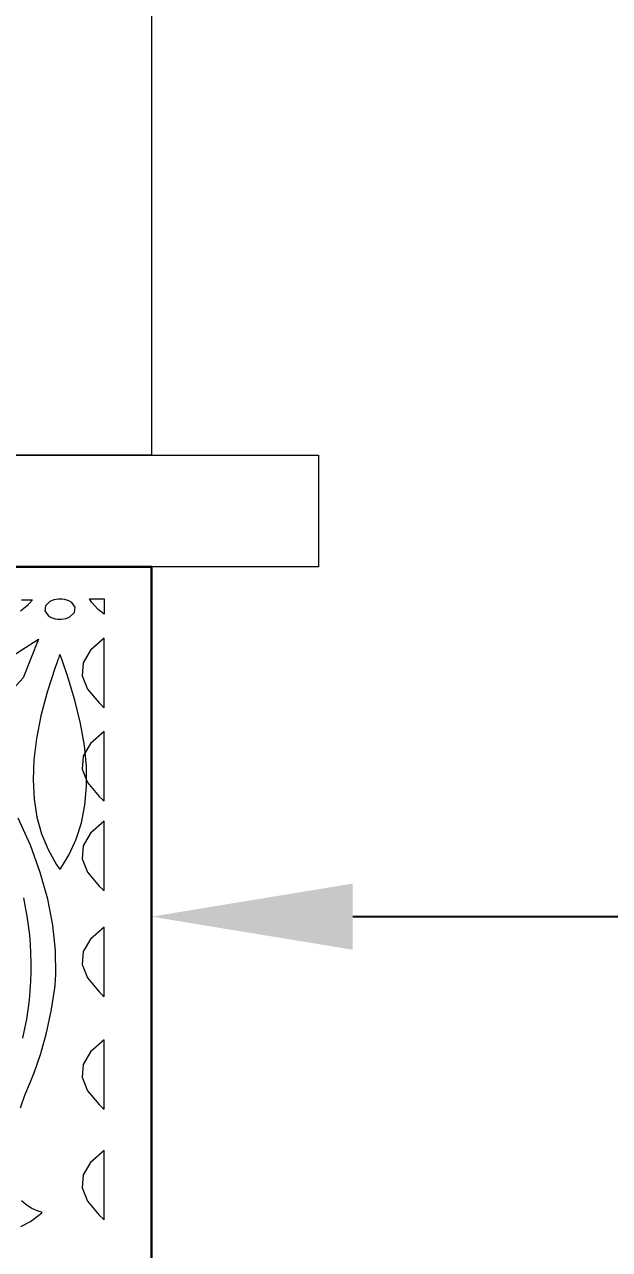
# Model space of a CAD drawing. Header units: inches. Extents: x 249 to 1192, y -18 to 440.
# Drawn here: x 720.543 to 721.066, y 265.274 to 266.37 of the extents above; entities that cross this region are included whole.
import ezdxf
from ezdxf import colors
from ezdxf.entities.mleader import LeaderData, LeaderLine
from ezdxf.math import Vec2, Vec3

# ---------------------------------------------------------------- set-up
doc = ezdxf.new("R2010")
doc.units = ezdxf.units.IN
doc.header["$MEASUREMENT"] = 0
for name, color, linetype, lineweight in [('KACA', 141, 'Continuous', 30), ('KUSEN', 16, 'Continuous', 15), ('TEXT (KETERANGAN)', 7, 'Continuous', 25)]:
    doc.layers.add(name, color=color, linetype=linetype, lineweight=lineweight)
doc.styles.get("Standard").update_dxf_attribs({"font": 'arial.ttf'})

# ---------------------------------------------------------------- blocks, each defined once
blk = doc.blocks.new('GORGA')
blk.add_lwpolyline([(366.5922, 151.1909), (367.5922, 151.1909), (367.5922, 149.1909), (366.5922, 149.1909)], close=True)
blk.add_lwpolyline([(366.5922, 151.1909), (367.5922, 151.1909), (367.5922, 149.1909), (366.5922, 149.1909)], close=True)
at = {"lineweight": 9}
for points in [[(366.7088, 150.601), (366.7003, 150.6054), (366.6915, 150.6119), (366.6903, 150.6129), (366.6898, 150.6134), (366.6903, 150.6136), (366.6934, 150.6146), (366.6991, 150.6171), (366.7041, 150.6202), (366.7083, 150.6239)], [(366.7093, 150.7069), (366.7052, 150.7183), (366.7004, 150.7303), (366.6979, 150.7363), (366.697, 150.7383), (366.6911, 150.7556), (366.686, 150.774), (366.6818, 150.7934), (366.6785, 150.814), (366.6782, 150.8166), (366.6775, 150.8263), (366.6778, 150.8478), (366.6802, 150.8703), (366.6848, 150.8936), (366.6915, 150.9176), (366.7003, 150.9419), (366.7112, 150.9662)], [(366.7088, 150.601), (366.7003, 150.6054), (366.6915, 150.6119), (366.6903, 150.6129), (366.6898, 150.6134), (366.6903, 150.6136), (366.6934, 150.6146), (366.6991, 150.6171), (366.7041, 150.6202), (366.7083, 150.6239)], [(366.7093, 150.7069), (366.7052, 150.7183), (366.7004, 150.7303), (366.6979, 150.7363), (366.697, 150.7383), (366.6911, 150.7556), (366.686, 150.774), (366.6818, 150.7934), (366.6785, 150.814), (366.6782, 150.8166), (366.6775, 150.8263), (366.6778, 150.8478), (366.6802, 150.8703), (366.6848, 150.8936), (366.6915, 150.9176), (366.7003, 150.9419), (366.7112, 150.9662)], [(366.7066, 150.8948), (366.7049, 150.8866), (366.7035, 150.8783), (366.7023, 150.87), (366.7013, 150.8617), (366.7006, 150.8534), (366.7002, 150.8451), (366.6999, 150.8368), (366.7, 150.8284), (366.7003, 150.8201), (366.7008, 150.8117), (366.7016, 150.8033), (366.7026, 150.7948), (366.7039, 150.7864), (366.7055, 150.7779), (366.7073, 150.7694)], [(366.7066, 150.8948), (366.7049, 150.8866), (366.7035, 150.8783), (366.7023, 150.87), (366.7013, 150.8617), (366.7006, 150.8534), (366.7002, 150.8451), (366.6999, 150.8368), (366.7, 150.8284), (366.7003, 150.8201), (366.7008, 150.8117), (366.7016, 150.8033), (366.7026, 150.7948), (366.7039, 150.7864), (366.7055, 150.7779), (366.7073, 150.7694)], [(366.7082, 151.1613), (366.7029, 151.1613), (366.6996, 151.1613), (366.6985, 151.1613), (366.6985, 151.1613), (366.7033, 151.156), (366.7091, 151.1512)], [(366.7082, 151.1613), (366.7029, 151.1613), (366.6996, 151.1613), (366.6985, 151.1613), (366.6985, 151.1613), (366.7033, 151.156), (366.7091, 151.1512)]]:
    blk.add_lwpolyline(points, dxfattribs=at)
for points in [[(366.6343, 151.1624), (366.6343, 151.1564), (366.6343, 151.1484), (366.6397, 151.1528), (366.6456, 151.1593), (366.6475, 151.1624), (366.6444, 151.1624), (366.64, 151.1624), (366.636, 151.1624)], [(366.6343, 151.1624), (366.6343, 151.1564), (366.6343, 151.1484), (366.6397, 151.1528), (366.6456, 151.1593), (366.6475, 151.1624), (366.6444, 151.1624), (366.64, 151.1624), (366.636, 151.1624)], [(366.6753, 151.1621), (366.6795, 151.1614), (366.6829, 151.16), (366.6869, 151.1561), (366.6875, 151.1515), (366.6846, 151.1473), (366.6818, 151.1457), (366.6782, 151.1445), (366.676, 151.1442), (366.6753, 151.1441), (366.6753, 151.1441), (366.6752, 151.1441), (366.6746, 151.1441), (366.6727, 151.144), (366.6684, 151.1448), (366.6651, 151.1461), (366.661, 151.15), (366.6604, 151.1547), (366.6633, 151.1589), (366.6661, 151.1605), (366.6697, 151.1617), (366.6719, 151.162), (366.6727, 151.1621), (366.6727, 151.1621), (366.6727, 151.1621), (366.6731, 151.1621), (366.6753, 151.1621)], [(366.6753, 151.1621), (366.6795, 151.1614), (366.6829, 151.16), (366.6869, 151.1561), (366.6875, 151.1515), (366.6846, 151.1473), (366.6818, 151.1457), (366.6782, 151.1445), (366.676, 151.1442), (366.6753, 151.1441), (366.6753, 151.1441), (366.6752, 151.1441), (366.6746, 151.1441), (366.6727, 151.144), (366.6684, 151.1448), (366.6651, 151.1461), (366.661, 151.15), (366.6604, 151.1547), (366.6633, 151.1589), (366.6661, 151.1605), (366.6697, 151.1617), (366.6719, 151.162), (366.6727, 151.1621), (366.6727, 151.1621), (366.6727, 151.1621), (366.6731, 151.1621), (366.6753, 151.1621)], [(366.6343, 151.1271), (366.6465, 151.1163), (366.6531, 151.1051), (366.654, 151.0935), (366.6493, 151.0816), (366.639, 151.0692), (366.6355, 151.066), (366.6343, 151.065), (366.6343, 151.0656), (366.6343, 151.0746), (366.6343, 151.1074), (366.6343, 151.1213), (366.6343, 151.1271)], [(366.6343, 151.1271), (366.6465, 151.1163), (366.6531, 151.1051), (366.654, 151.0935), (366.6493, 151.0816), (366.639, 151.0692), (366.6355, 151.066), (366.6343, 151.065), (366.6343, 151.0656), (366.6343, 151.0746), (366.6343, 151.1074), (366.6343, 151.1213), (366.6343, 151.1271)], [(366.693, 151.1261), (366.7069, 151.0915), (366.7286, 151.068), (366.7425, 151.0605), (366.7474, 151.06), (366.7469, 151.0641), (366.7428, 151.0795), (366.7246, 151.1058), (366.693, 151.1261)], [(366.693, 151.1261), (366.7069, 151.0915), (366.7286, 151.068), (366.7425, 151.0605), (366.7474, 151.06), (366.7469, 151.0641), (366.7428, 151.0795), (366.7246, 151.1058), (366.693, 151.1261)], [(366.674, 151.1125), (366.6741, 151.1122), (366.6745, 151.1112), (366.6753, 151.109), (366.6755, 151.1084), (366.6755, 151.1084), (366.6755, 151.1084), (366.6755, 151.1084), (366.6757, 151.1079), (366.6762, 151.1065), (366.6783, 151.1008), (366.6854, 151.0787), (366.6909, 151.0575), (366.6949, 151.0374), (366.6972, 151.0183), (366.6979, 151.0003), (366.697, 150.9832), (366.6945, 150.9671), (366.6903, 150.9521), (366.6846, 150.9381), (366.6773, 150.925), (366.6752, 150.9219), (366.6746, 150.9212), (366.6744, 150.9209), (366.6744, 150.9209), (366.6744, 150.9209), (366.6743, 150.9209), (366.6735, 150.9209), (366.6656, 150.9336), (366.6593, 150.9473), (366.6547, 150.962), (366.6516, 150.9777), (366.6502, 150.9945), (366.6503, 151.0122), (366.6521, 151.031), (366.6555, 151.0507), (366.6605, 151.0715), (366.6671, 151.0933), (366.671, 151.1046), (366.6721, 151.1074), (366.6723, 151.1082), (366.6724, 151.1084), (366.6724, 151.1084), (366.6724, 151.1084), (366.6724, 151.1084), (366.6726, 151.109), (366.6735, 151.1112), (366.6738, 151.1122), (366.674, 151.1125)], [(366.674, 151.1125), (366.6741, 151.1122), (366.6745, 151.1112), (366.6753, 151.109), (366.6755, 151.1084), (366.6755, 151.1084), (366.6755, 151.1084), (366.6755, 151.1084), (366.6757, 151.1079), (366.6762, 151.1065), (366.6783, 151.1008), (366.6854, 151.0787), (366.6909, 151.0575), (366.6949, 151.0374), (366.6972, 151.0183), (366.6979, 151.0003), (366.697, 150.9832), (366.6945, 150.9671), (366.6903, 150.9521), (366.6846, 150.9381), (366.6773, 150.925), (366.6752, 150.9219), (366.6746, 150.9212), (366.6744, 150.9209), (366.6744, 150.9209), (366.6744, 150.9209), (366.6743, 150.9209), (366.6735, 150.9209), (366.6656, 150.9336), (366.6593, 150.9473), (366.6547, 150.962), (366.6516, 150.9777), (366.6502, 150.9945), (366.6503, 151.0122), (366.6521, 151.031), (366.6555, 151.0507), (366.6605, 151.0715), (366.6671, 151.0933), (366.671, 151.1046), (366.6721, 151.1074), (366.6723, 151.1082), (366.6724, 151.1084), (366.6724, 151.1084), (366.6724, 151.1084), (366.6724, 151.1084), (366.6726, 151.109), (366.6735, 151.1112), (366.6738, 151.1122), (366.674, 151.1125)], [(366.6343, 151.0435), (366.6465, 151.0328), (366.6531, 151.0216), (366.654, 151.01), (366.6493, 150.998), (366.639, 150.9856), (366.6355, 150.9825), (366.6343, 150.9815), (366.6343, 150.9821), (366.6343, 150.9911), (366.6343, 151.0239), (366.6343, 151.0378), (366.6343, 151.0435)], [(366.6343, 151.0435), (366.6465, 151.0328), (366.6531, 151.0216), (366.654, 151.01), (366.6493, 150.998), (366.639, 150.9856), (366.6355, 150.9825), (366.6343, 150.9815), (366.6343, 150.9821), (366.6343, 150.9911), (366.6343, 151.0239), (366.6343, 151.0378), (366.6343, 151.0435)], [(366.6343, 150.9633), (366.6465, 150.9526), (366.6531, 150.9414), (366.654, 150.9298), (366.6493, 150.9178), (366.639, 150.9054), (366.6355, 150.9023), (366.6343, 150.9013), (366.6343, 150.9019), (366.6343, 150.9109), (366.6343, 150.9437), (366.6343, 150.9576), (366.6343, 150.9633)], [(366.6343, 150.9633), (366.6465, 150.9526), (366.6531, 150.9414), (366.654, 150.9298), (366.6493, 150.9178), (366.639, 150.9054), (366.6355, 150.9023), (366.6343, 150.9013), (366.6343, 150.9019), (366.6343, 150.9109), (366.6343, 150.9437), (366.6343, 150.9576), (366.6343, 150.9633)], [(366.6343, 150.8687), (366.6465, 150.8579), (366.6531, 150.8467), (366.654, 150.8352), (366.6493, 150.8232), (366.639, 150.8108), (366.6355, 150.8076), (366.6343, 150.8066), (366.6343, 150.8073), (366.6343, 150.8163), (366.6343, 150.849), (366.6343, 150.8629), (366.6343, 150.8687)], [(366.6343, 150.8687), (366.6465, 150.8579), (366.6531, 150.8467), (366.654, 150.8352), (366.6493, 150.8232), (366.639, 150.8108), (366.6355, 150.8076), (366.6343, 150.8066), (366.6343, 150.8073), (366.6343, 150.8163), (366.6343, 150.849), (366.6343, 150.8629), (366.6343, 150.8687)], [(366.6343, 150.7678), (366.6465, 150.757), (366.6531, 150.7459), (366.654, 150.7343), (366.6493, 150.7223), (366.639, 150.7099), (366.6355, 150.7067), (366.6343, 150.7057), (366.6343, 150.7064), (366.6343, 150.7154), (366.6343, 150.7481), (366.6343, 150.7621), (366.6343, 150.7678)], [(366.6343, 150.7678), (366.6465, 150.757), (366.6531, 150.7459), (366.654, 150.7343), (366.6493, 150.7223), (366.639, 150.7099), (366.6355, 150.7067), (366.6343, 150.7057), (366.6343, 150.7064), (366.6343, 150.7154), (366.6343, 150.7481), (366.6343, 150.7621), (366.6343, 150.7678)], [(366.6343, 150.669), (366.6465, 150.6582), (366.6531, 150.647), (366.654, 150.6355), (366.6493, 150.6235), (366.639, 150.6111), (366.6355, 150.6079), (366.6343, 150.6069), (366.6343, 150.6076), (366.6343, 150.6166), (366.6343, 150.6493), (366.6343, 150.6632), (366.6343, 150.669)], [(366.6343, 150.669), (366.6465, 150.6582), (366.6531, 150.647), (366.654, 150.6355), (366.6493, 150.6235), (366.639, 150.6111), (366.6355, 150.6079), (366.6343, 150.6069), (366.6343, 150.6076), (366.6343, 150.6166), (366.6343, 150.6493), (366.6343, 150.6632), (366.6343, 150.669)]]:
    blk.add_lwpolyline(points, close=True, dxfattribs=at)
blk = doc.blocks.new('POTONGAN AA')
at = {"layer": 'KUSEN'}
for points in [[(716.1379, 130.5033), (715.1379, 130.5033), (715.1379, 131.8833), (716.1379, 131.8833)], [(716.2874, 130.4033), (714.9884, 130.4033), (714.9884, 130.5033), (716.2874, 130.5033)]]:
    blk.add_lwpolyline(points, close=True, dxfattribs=at)
at = {"layer": 'KACA', "xscale": -1}
blk.add_blockref('GORGA', (1082.7301, -20.7876), dxfattribs=at)

msp = doc.modelspace()

# ---------------------------------------------------------------- block references
at = {"layer": 'KUSEN'}
msp.add_blockref('POTONGAN AA', (4.5189, 135.4814), dxfattribs=at)

# ---------------------------------------------------------------- leaders
at = {"layer": 'TEXT (KETERANGAN)'}
ml = msp.add_multileader_mtext('Standard', dxfattribs=at)
ml.set_content('ACRYLIC FIN CUTTING STICKER MOTIF GORGA 1x2 m', color=256)
ml.set_leader_properties()
ml.build(insert=Vec2(0, 0))
ml.multileader.update_dxf_attribs({"dogleg_length": 0.36, "arrow_head_size": 0.18})
ctx = ml.context
ctx.base_point, ctx.char_height, ctx.arrow_head_size, ctx.landing_gap_size, ctx.plane_origin = Vec3(730.0804, 265.5718), 0.18, 0.18, 0.09, Vec3(728.2857, 264.3055)
notes = []
notes.append((ctx, [(0, (1, 1, 0), (726.8926, 265.5718), (1, 0), 3.1878, [(0, [(720.6568, 265.5718)], 0, [])])]))
ctx.mtext.insert, ctx.mtext.flow_direction = Vec3(730.1704, 265.6633), 5
for ctx, leaders in notes:
    for number, flags, end, landing, length, lines in leaders:
        leader = LeaderData()
        leader.index, (leader.has_last_leader_line, leader.has_dogleg_vector, leader.attachment_direction) = number, flags
        leader.last_leader_point, leader.dogleg_vector, leader.dogleg_length = Vec3(end), Vec3(landing), length
        for number, points, colour, breaks in lines:
            line = LeaderLine()
            line.index, line.vertices, line.color, line.breaks = number, Vec3.list(points), colors.encode_raw_color(colour), breaks
            leader.lines.append(line)
        ctx.leaders.append(leader)

doc.saveas('drawing.dxf')
